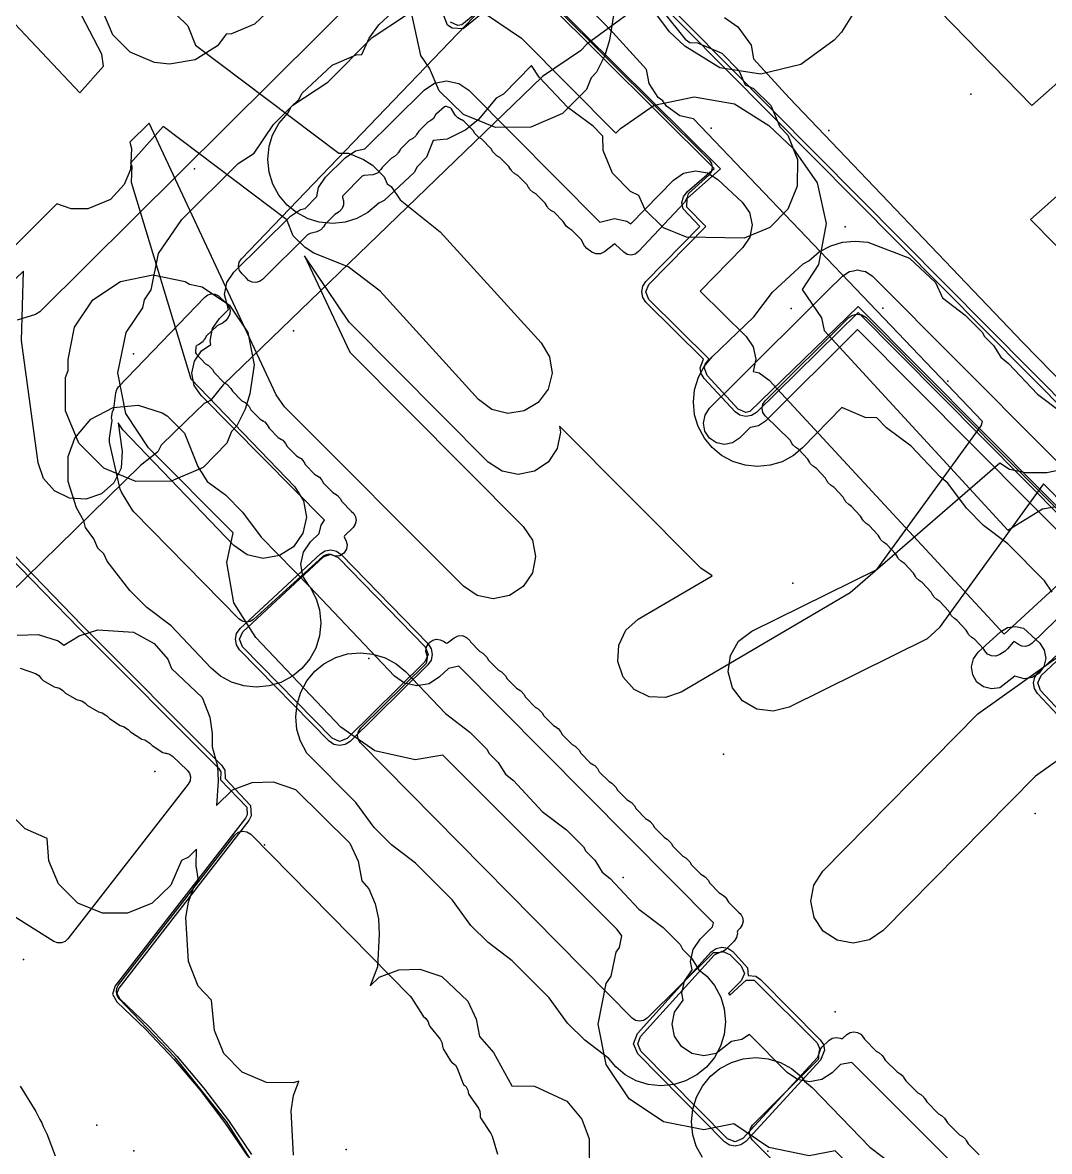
# Model space of a CAD drawing. Header units: metres. Extents: x -2677 to -840, y 169 to 1487.
# Drawn here: x -2001.4 to -1952.8, y 849.7 to 903.1 of the extents above; entities that cross this region are included whole.
import ezdxf

# ---------------------------------------------------------------- set-up
doc = ezdxf.new("R2010")
doc.units = ezdxf.units.M
for name, color, linetype in [('AI_GREENING_EXCLUSIONS', 1, 'Continuous'), ('AI_GREENING_LAWN', 82, 'Continuous'), ('AI_GREENING_REJECTED', 6, 'Continuous')]:
    doc.layers.add(name, color=color, linetype=linetype)

msp = doc.modelspace()

# ---------------------------------------------------------------- linework, layer by layer
at = {"layer": 'AI_GREENING_EXCLUSIONS'}
for points in [[(-2010.254, 912.028), (-1998.689, 899.76), (-1997.564, 901.023), (-1997.657, 901.582), (-1998.6, 903.398)], [(-1961.397, 911.798), (-1974.695, 902.079), (-1975.015, 901.75), (-1976.815, 900.53), (-1991.914, 885.946), (-1992.518, 885.218), (-1992.817, 885.074), (-1993.662, 884.257), (-1994.841, 883.103), (-1995.005, 882.779), (-1995.827, 882.141), (-2009.772, 868.495)], [(-1961.397, 911.798), (-1974.695, 902.079), (-1975.015, 901.75), (-1976.815, 900.53), (-1991.914, 885.946), (-1992.518, 885.218), (-1992.817, 885.074), (-1993.662, 884.257), (-1994.841, 883.103), (-1995.005, 882.779), (-1995.827, 882.141), (-2009.772, 868.495)], [(-1947.668, 875.744), (-1953.123, 881.266), (-1958.057, 874.466), (-1958.629, 873.936), (-1965.153, 870.719), (-1965.907, 870.518), (-1966.68, 870.62), (-1967.356, 871.011), (-1967.83, 871.631), (-1968.031, 872.385), (-1967.928, 873.159), (-1967.537, 873.834), (-1966.918, 874.308), (-1961.003, 877.216), (-1956.066, 884.02), (-1956.002, 884.223), (-1969.668, 898.535), (-1970.311, 898.677), (-1970.951, 899.124), (-1971.115, 899.382), (-1971.35, 899.545), (-1971.772, 900.202), (-1971.89, 900.862), (-1973.491, 902.61), (-1978.865, 908.166)], [(-1972.187, 904.971), (-1931.388, 863.842), (-1902.285, 834.041)], [(-1972.064, 905.129), (-1931.245, 863.982), (-1902.142, 834.181)], [(-1959.253, 904.894), (-1953.679, 899.162), (-1947.099, 904.986)], [(-1971.097, 903.58), (-1970.069, 902.292), (-1969.842, 902.138), (-1969.479, 902.124), (-1968.339, 901.632), (-1967.528, 900.821), (-1967.23, 900.144), (-1966.834, 899.964), (-1966.023, 899.153), (-1965.587, 898.147), (-1965.218, 897.758), (-1964.75, 896.605), (-1964.764, 895.347), (-1965.218, 894.264), (-1966.067, 893.396), (-1967.277, 892.89), (-1970.003, 892.926), (-1971.086, 893.38), (-1971.954, 894.229), (-1972.252, 894.906), (-1972.648, 895.086), (-1973.497, 895.954), (-1973.951, 897.037), (-1973.965, 897.714), (-1974.41, 898.18), (-1975.615, 899.061), (-1976.968, 900.496), (-1977.339, 901.046), (-1978.664, 899.692), (-1979.01, 899.513), (-1979.834, 898.505), (-1980.438, 898.013), (-1981.327, 897.562), (-1981.977, 897.497), (-1982.305, 896.712), (-1982.75, 896.25), (-1982.868, 896.015), (-1984.303, 894.663), (-1984.554, 894.544), (-1985.066, 894.097), (-1985.585, 893.82), (-1986.15, 893.643), (-1986.731, 893.581), (-1987.368, 893.643), (-1987.899, 893.803), (-1988.452, 894.097), (-1988.89, 894.453), (-1989.275, 894.916), (-1989.557, 895.434), (-1989.736, 896.012), (-1989.736, 896.012), (-1989.798, 896.599), (-1989.736, 897.23), (-1989.577, 897.759), (-1989.283, 898.314), (-1988.841, 898.809), (-1988.715, 899.075), (-1988.324, 899.466), (-1988.197, 899.723), (-1986.755, 901.069), (-1985.616, 901.56), (-1985.353, 901.573), (-1985.012, 902.339), (-1984.554, 902.97), (-1983.101, 904.334)], [(-1950.093, 877.798), (-1961.887, 889.654), (-1967.004, 884.684), (-1967.2, 884.649), (-1967.555, 884.809), (-1969.025, 886.395), (-1969.158, 886.745), (-1969.118, 886.932), (-1968.931, 887.17), (-1971.778, 889.994), (-1971.923, 890.345), (-1971.923, 890.345), (-1971.78, 890.696), (-1969.087, 893.443), (-1969.981, 894.349), (-1969.971, 894.755), (-1968.4, 896.165), (-1976.567, 904.272)], [(-1989.874, 903.531), (-1990.427, 902.999), (-1991.511, 902.546), (-1991.771, 902.529), (-1992.173, 901.976), (-1993.237, 901.313), (-1994.445, 901.108), (-1995.162, 901.19), (-1996.313, 901.688), (-1997.123, 902.498), (-1997.621, 903.649)], [(-1979.471, 903.659), (-1980.566, 902.782), (-1981.085, 902.808), (-1981.3, 902.961), (-1981.494, 903.444)], [(-1979.585, 903.824), (-1980.631, 902.971), (-1980.818, 902.945), (-1981.156, 903.099)], [(-1950.149, 877.534), (-1961.885, 889.376), (-1966.697, 884.649), (-1966.93, 884.498), (-1967.204, 884.449), (-1967.475, 884.511), (-1967.701, 884.673), (-1969.172, 886.259), (-1969.313, 886.486), (-1969.358, 886.749), (-1969.201, 887.159), (-1971.92, 889.853), (-1971.92, 889.853), (-1972.07, 890.079), (-1972.123, 890.344), (-1972.072, 890.61), (-1971.923, 890.836), (-1969.372, 893.438), (-1970.165, 894.272), (-1970.219, 894.558), (-1970.152, 894.841), (-1969.975, 895.072), (-1968.693, 896.176), (-1976.661, 904.088)], [(-1994.116, 903.442), (-1993.576, 902.919), (-1993.225, 902.018), (-1986.441, 896.908), (-1985.993, 896.909), (-1985.272, 896.612), (-1984.856, 896.335), (-1984.303, 895.784), (-1984.165, 895.452), (-1983.969, 895.323), (-1983.548, 894.7), (-1981.651, 893.193), (-1976.88, 887.943), (-1976.478, 887.274), (-1976.362, 886.503), (-1976.551, 885.745), (-1977.015, 885.118), (-1977.684, 884.716), (-1978.456, 884.6), (-1979.213, 884.789), (-1979.84, 885.253), (-1984.493, 890.374), (-1985.996, 891.536), (-1987.626, 892.173), (-1988.042, 892.45), (-1988.595, 893.001), (-1988.895, 893.749), (-1994.755, 898.162), (-1996.296, 896.433), (-1996.238, 896.285), (-1996.256, 895.534), (-1993.44, 886.241), (-1988.531, 881.127), (-1988.111, 880.469), (-1987.974, 879.701), (-1988.142, 878.939), (-1988.589, 878.299), (-1989.246, 877.878), (-1990.014, 877.742), (-1990.777, 877.91), (-1991.416, 878.356), (-1996.658, 883.817), (-1996.88, 884.154), (-1996.695, 882.796), (-1996.742, 882.017), (-1997.084, 881.315), (-1997.669, 880.798), (-1998.407, 880.544), (-1999.186, 880.592), (-1999.887, 880.934), (-2000.404, 881.518), (-2000.658, 882.256), (-2001.446, 888.048), (-2001.362, 891.334), (-2004.826, 888.011)], [(-1953.995, 840.71), (-1962.969, 849.731), (-1964.203, 849.493), (-1966.112, 849.884), (-1967.758, 851.006), (-1969.182, 850.724), (-1971.095, 851.105), (-1972.717, 852.19), (-1973.8, 853.812), (-1974.18, 855.726), (-1973.798, 857.639), (-1973.564, 857.99), (-1973.328, 859.123), (-1973.178, 859.346), (-1973.063, 859.907), (-1973.277, 860.193), (-1981.533, 868.447), (-1982.826, 868.215), (-1984.745, 868.64), (-1986.352, 869.772), (-1990.368, 874.003), (-1991.404, 875.639), (-1991.74, 877.546), (-1991.433, 878.955), (-1995.44, 882.976), (-1996.517, 884.603), (-1996.889, 886.518), (-1996.5, 888.43), (-1995.713, 889.595), (-1995.637, 889.966), (-1995.637, 889.966), (-1995.314, 890.444), (-1994.963, 892.154), (-1993.87, 893.77), (-1991.197, 896.412), (-1990.443, 896.909), (-1989.54, 898.254), (-1988.619, 899.172), (-1986.968, 900.258), (-1984.873, 902.375), (-1983.246, 903.452)], [(-1973.431, 903.62), (-1973.638, 902.249), (-1973.864, 901.524), (-1974.257, 900.734), (-1974.509, 900.464), (-1974.736, 899.92), (-1975.859, 898.776), (-1977.368, 898.129), (-1979.029, 898.113), (-1980.551, 898.733), (-1981.695, 899.856), (-1982.157, 900.922), (-1982.56, 901.524), (-1983.021, 903.62)], [(-1979.419, 903.435), (-1977.802, 902.344), (-1973.345, 897.847), (-1973.118, 898.078), (-1971.526, 899.169), (-1969.64, 899.576), (-1967.74, 899.239), (-1966.109, 898.206), (-1964.964, 897.121), (-1963.828, 895.509), (-1963.404, 893.584), (-1963.757, 891.644), (-1964.532, 890.454), (-1963.619, 889.112), (-1963.499, 888.524), (-1954.814, 879.082), (-1953.166, 880.095), (-1951.241, 880.412)], [(-1968.211, 903.327), (-1967.572, 902.879), (-1966.949, 902.007), (-1966.835, 901.36), (-1965.145, 899.518), (-1954.095, 887.946), (-1946.523, 880.206)], [(-1944.361, 902.069), (-1953.744, 893.763), (-1922.375, 861.985)], [(-1950.479, 842.179), (-1962.191, 853.916), (-1962.728, 853.813), (-1963.121, 853.425), (-1963.609, 853.104), (-1964.183, 852.993), (-1964.756, 853.11), (-1965.24, 853.437), (-1967.025, 855.239), (-1967.391, 854.997), (-1967.877, 854.905), (-1968.606, 854.338), (-1969.18, 854.224), (-1969.754, 854.338), (-1970.241, 854.663), (-1970.566, 855.15), (-1970.68, 855.724), (-1970.565, 856.298), (-1970.161, 856.863), (-1970.223, 857.191), (-1970.105, 857.761), (-1969.735, 858.286), (-1969.81, 858.678), (-1969.693, 859.252), (-1969.364, 859.737), (-1968.772, 860.322), (-1968.733, 860.512), (-1980.775, 872.653), (-1981.265, 872.542), (-1981.68, 872.139), (-1982.176, 871.819), (-1982.756, 871.715), (-1983.332, 871.842), (-1983.814, 872.182), (-1987.829, 876.412), (-1988.14, 876.903), (-1988.241, 877.475), (-1988.117, 878.043), (-1987.787, 878.521), (-1987.376, 878.92), (-1987.284, 879.319), (-1987.117, 879.55), (-1992.954, 885.44), (-1992.954, 885.44), (-1993.277, 885.928), (-1993.389, 886.502), (-1993.272, 887.076), (-1992.945, 887.561), (-1992.495, 887.859), (-1992.529, 888.035), (-1992.412, 888.608), (-1992.084, 889.093), (-1991.657, 889.515), (-1991.855, 890.223), (-1991.738, 890.796), (-1991.41, 891.281), (-1988.736, 893.923), (-1988.248, 894.245), (-1988.029, 894.287), (-1987.483, 894.861), (-1987.397, 895.288), (-1987.071, 895.774), (-1986.149, 896.692), (-1985.662, 897.016), (-1985.22, 897.103), (-1982.409, 899.889), (-1981.921, 900.212), (-1981.347, 900.324), (-1980.773, 900.207), (-1980.288, 899.88), (-1974.105, 893.641), (-1973.41, 893.822), (-1972.83, 893.694), (-1972.643, 893.563), (-1970.619, 895.627), (-1970.142, 895.955), (-1969.576, 896.077), (-1969.005, 895.975), (-1968.516, 895.666), (-1967.371, 894.581), (-1967.031, 894.097), (-1966.903, 893.52), (-1967.009, 892.938), (-1967.332, 892.442), (-1969.356, 890.377), (-1967.175, 888.238), (-1966.843, 887.751), (-1966.725, 887.173), (-1966.848, 886.58), (-1966.562, 886.512), (-1966.088, 886.168), (-1954.982, 874.17), (-1952.431, 876.51)], [(-1952.205, 881.943), (-1952.97, 881.79), (-1953.97, 881.79), (-1954.735, 881.943), (-1955.189, 882.246), (-1962.26, 876.116), (-1970.254, 871.417), (-1970.991, 871.161), (-1971.77, 871.206), (-1972.473, 871.546), (-1972.992, 872.128), (-1973.248, 872.865), (-1973.203, 873.644), (-1972.864, 874.347), (-1972.281, 874.866), (-1968.789, 876.918), (-1969.332, 877.283), (-1976.013, 883.991), (-1975.957, 883.71), (-1976.111, 882.945), (-1976.546, 882.297), (-1977.196, 881.864), (-1977.961, 881.714), (-1978.726, 881.867), (-1979.374, 882.302), (-1985.952, 888.907), (-1988.062, 892.055), (-1985.93, 887.494), (-1977.719, 879.25), (-1977.287, 878.6), (-1977.137, 877.835), (-1977.29, 877.07), (-1977.725, 876.422), (-1978.375, 875.99), (-1979.141, 875.839), (-1979.906, 875.993), (-1980.554, 876.428), (-1989.011, 884.919), (-1989.405, 885.484), (-1995.408, 898.325), (-1996.334, 897.432), (-1996.249, 897.127), (-1996.288, 896.141), (-1996.59, 895.418), (-1997.237, 894.719), (-1998.313, 894.271), (-1999.105, 894.271), (-1999.776, 894.509), (-2047.034, 847.119)], [(-1952.719, 876.144), (-1953.067, 876.688), (-1954.807, 878.44), (-1955.959, 879.308), (-1956.77, 880.119), (-1957.646, 881.301), (-1958.011, 881.598), (-1959.386, 883.054), (-1960.538, 883.922), (-1961.005, 884.389), (-1961.55, 884.406), (-1962.66, 884.876), (-1964.51, 882.966), (-1964.947, 882.605), (-1965.485, 882.318), (-1966.046, 882.149), (-1966.644, 882.09), (-1967.233, 882.149), (-1967.81, 882.324), (-1968.345, 882.614), (-1968.795, 882.985), (-1969.156, 883.424), (-1969.453, 883.978), (-1969.621, 884.536), (-1969.679, 885.14), (-1969.621, 885.723), (-1969.442, 886.307), (-1969.164, 886.822), (-1969.164, 886.822), (-1968.789, 887.278), (-1966.813, 889.168), (-1965.936, 890.332), (-1964.493, 891.678), (-1964.215, 891.809), (-1963.723, 892.237), (-1963.181, 892.525), (-1962.624, 892.693), (-1962.023, 892.752), (-1961.421, 892.69), (-1959.451, 891.942), (-1958.227, 890.783), (-1957.9, 890.066), (-1956.83, 889.251), (-1956.02, 888.44), (-1955.914, 888.237), (-1955.485, 887.808), (-1955.143, 887.258), (-1954.772, 886.959), (-1953.41, 885.512), (-1952.251, 884.637)], [(-1950.96, 877.546), (-1961.911, 888.562), (-1966.271, 884.227), (-1966.596, 884.011), (-1966.979, 883.936), (-1966.988, 883.938), (-1967.5, 883.429), (-1967.825, 883.213), (-1968.208, 883.138), (-1968.208, 883.138), (-1968.59, 883.215), (-1968.914, 883.433), (-1969.13, 883.758), (-1969.205, 884.141), (-1969.128, 884.523), (-1968.91, 884.847), (-1967.893, 885.858), (-1967.893, 885.858), (-1963.32, 890.405), (-1963.316, 890.408), (-1962.626, 891.093), (-1962.625, 891.094), (-1962.624, 891.095), (-1962.462, 891.202), (-1962.301, 891.309), (-1962.299, 891.309), (-1962.298, 891.31), (-1962.108, 891.347), (-1961.918, 891.384), (-1961.917, 891.384), (-1961.915, 891.384), (-1961.725, 891.345), (-1961.536, 891.307), (-1961.534, 891.306), (-1961.533, 891.306), (-1961.373, 891.197), (-1961.212, 891.089), (-1961.211, 891.088), (-1961.21, 891.087), (-1948.914, 878.749)], [(-2007.147, 883.069), (-1998.725, 874.438), (-1992.131, 867.832), (-1992.018, 867.658), (-1992.032, 867.274), (-1990.799, 865.978), (-1990.778, 865.627), (-1990.86, 865.468), (-1997.018, 857.535), (-1997.141, 857.147), (-1996.946, 856.782), (-1995.569, 855.476), (-1994.241, 854.07), (-1992.994, 852.596), (-1991.83, 851.058), (-1990.751, 849.458)], [(-2006.84, 883.094), (-1998.583, 874.578), (-1991.989, 867.973), (-1991.831, 867.73), (-1991.813, 867.337), (-1990.616, 866.059), (-1990.587, 865.568), (-1990.702, 865.345), (-1996.848, 857.428), (-1996.939, 857.165), (-1996.797, 856.916), (-1995.424, 855.613), (-1994.089, 854.199), (-1992.835, 852.717), (-1991.664, 851.169), (-1990.58, 849.56)], [(-1947.038, 872.03), (-1953.496, 867.456), (-1960.706, 860.145), (-1961.352, 859.707), (-1962.116, 859.549), (-1962.882, 859.696), (-1963.534, 860.125), (-1963.972, 860.771), (-1964.13, 861.535), (-1963.983, 862.301), (-1963.554, 862.953), (-1956.22, 870.39), (-1949.435, 875.234)], [(-2001.66, 874.121), (-2000.666, 874.148), (-1999.717, 873.848), (-1999.449, 873.638), (-1998.724, 874.079), (-1997.833, 874.375), (-1996.152, 874.259), (-1995.182, 873.724), (-1994.528, 872.975), (-1994.352, 872.539), (-1992.91, 871.173), (-1992.549, 870.244), (-1992.428, 869.474), (-1992.425, 868.838), (-1992.188, 867.925), (-1992.149, 867.208), (-1992.226, 866.055), (-1991.473, 866.801), (-1990.542, 867.152), (-1989.547, 867.178), (-1988.497, 866.826), (-1985.916, 864.285), (-1985.531, 863.429), (-1985.354, 862.498), (-1985.03, 862.125), (-1984.731, 861.416), (-1984.575, 860.697), (-1984.536, 859.98), (-1984.614, 858.435), (-1984.969, 857.543), (-1984.54, 857.948), (-1983.609, 858.298), (-1982.614, 858.325), (-1981.565, 857.973), (-1980.34, 856.814), (-1979.955, 855.958), (-1979.79, 855.135), (-1979.131, 854.387), (-1978.265, 852.814), (-1977.195, 852.787), (-1975.666, 852.078), (-1974.951, 851.233), (-1974.608, 850.299), (-1974.605, 849.192)], [(-1950.562, 868.325), (-1953.402, 871.359), (-1953.546, 871.591), (-1953.591, 871.861), (-1953.528, 872.127), (-1953.369, 872.349), (-1951.306, 874.28)], [(-1950.283, 868.32), (-1953.256, 871.496), (-1953.391, 871.854), (-1953.233, 872.203), (-1951.024, 874.27)], [(-1988.588, 849.533), (-1988.703, 851.623), (-1988.587, 852.35), (-1988.339, 853.035), (-1988.601, 852.944), (-1989.87, 852.96), (-1991.02, 853.458), (-1991.875, 854.335), (-1992.329, 855.419), (-1992.461, 856.864), (-1993.088, 857.513), (-1993.557, 858.678), (-1993.673, 860.767), (-1993.556, 861.494), (-1993.295, 862.218), (-1993.082, 862.511), (-1993.189, 863.203), (-1993.178, 863.995), (-1993.551, 863.621), (-1993.889, 863.463), (-1994.39, 862.296), (-1995.267, 861.441), (-1996.432, 860.971), (-1997.62, 860.971), (-1998.785, 861.441), (-1999.707, 862.363), (-2000.16, 863.447), (-2000.242, 864.506), (-2001.275, 864.955), (-2002.085, 865.765)], [(-1969.254, 849.412), (-1969.541, 849.95), (-1969.708, 850.496), (-1969.77, 851.109), (-1969.711, 851.699), (-1969.535, 852.275), (-1969.254, 852.798), (-1968.875, 853.26), (-1968.423, 853.629), (-1968.423, 853.629), (-1967.882, 853.918), (-1967.324, 854.086), (-1966.72, 854.145), (-1966.136, 854.086), (-1965.553, 853.908), (-1965.037, 853.629), (-1964.582, 853.255), (-1964.424, 853.02), (-1964.053, 852.723), (-1961.327, 849.908), (-1960.163, 849.03)], [(-2001.516, 852.787), (-2000.772, 851.595), (-2000.585, 851.215), (-2000.487, 851.053), (-2000.427, 850.892), (-2000.254, 850.539), (-1999.856, 849.493)]]:
    msp.add_lwpolyline(points, dxfattribs=at)
for points in [[(-1971.953, 904.205), (-1972.414, 906.101), (-1972.113, 908.029), (-1971.098, 909.695), (-1970.754, 910.069), (-1969.179, 911.219), (-1967.283, 911.68), (-1965.355, 911.379), (-1963.683, 910.358), (-1962.952, 909.684), (-1961.808, 908.11), (-1961.351, 906.213), (-1961.656, 904.284), (-1962.673, 902.622), (-1963.021, 902.245), (-1964.595, 901.101), (-1966.492, 900.644), (-1968.419, 900.948), (-1970.083, 901.966), (-1970.809, 902.636), (-1971.953, 904.205)], [(-1993.71, 890.844), (-1993.511, 890.71), (-1992.908, 890.591), (-1991.611, 889.723), (-1990.743, 888.426), (-1990.439, 886.895), (-1990.646, 885.524), (-1990.872, 884.799), (-1991.265, 884.009), (-1991.514, 883.742), (-1991.743, 883.193), (-1992.866, 882.049), (-1994.375, 881.402), (-1996.036, 881.386), (-1997.558, 882.006), (-1998.745, 883.193), (-1999.365, 884.715), (-1999.365, 886.299), (-1999.241, 886.635), (-1999.241, 887.148), (-1998.937, 888.679), (-1998.069, 889.976), (-1996.772, 890.844), (-1995.241, 891.148), (-1993.71, 890.844)], [(-1995.939, 884.99), (-1994.804, 884.634), (-1994.56, 884.484), (-1993.741, 883.661), (-1993.11, 882.096), (-1992.674, 881.383), (-1991.808, 880.745), (-1990.997, 879.935), (-1990.122, 878.743), (-1987.804, 876.389), (-1987.512, 875.838), (-1987.351, 875.306), (-1987.289, 874.678), (-1987.351, 874.087), (-1987.531, 873.508), (-1987.813, 872.991), (-1988.194, 872.532), (-1988.636, 872.172), (-1989.19, 871.878), (-1989.735, 871.716), (-1990.353, 871.657), (-1990.938, 871.719), (-1991.519, 871.9), (-1992.034, 872.181), (-1992.487, 872.558), (-1994.378, 874.55), (-1995.516, 875.416), (-1996.326, 876.227), (-1997.405, 877.622), (-1997.56, 877.963), (-1997.832, 878.235), (-1998.025, 878.676), (-1998.417, 879.203), (-1998.506, 879.518), (-1998.848, 880.131), (-1999.246, 881.374), (-1999.246, 882.562), (-1998.934, 883.424), (-1998.175, 884.333), (-1997.12, 884.886), (-1995.939, 884.99)], [(-1991.137, 873.42), (-1991.288, 873.653), (-1991.337, 873.927), (-1991.276, 874.198), (-1991.114, 874.423), (-1987.311, 877.959), (-1987.082, 878.101), (-1986.817, 878.146), (-1986.554, 878.087), (-1986.332, 877.934), (-1982.223, 873.702), (-1982.076, 873.474), (-1982.026, 873.207), (-1982.081, 872.941), (-1982.234, 872.716), (-1985.908, 869.093), (-1986.137, 868.943), (-1986.405, 868.892), (-1986.673, 868.947), (-1986.899, 869.102), (-1991.137, 873.42)], [(-1990.977, 874.277), (-1987.175, 877.812), (-1986.822, 877.946), (-1986.476, 877.794), (-1982.367, 873.563), (-1982.226, 873.209), (-1982.375, 872.858), (-1986.048, 869.236), (-1986.404, 869.092), (-1986.756, 869.242), (-1990.994, 873.561), (-1991.137, 873.922), (-1990.977, 874.277)], [(-1956.204, 873.311), (-1955.154, 874.27), (-1954.825, 874.471), (-1954.445, 874.531), (-1954.07, 874.444), (-1953.292, 873.734), (-1953.084, 873.404), (-1953.017, 873.02), (-1953.103, 872.639), (-1953.328, 872.32), (-1953.658, 872.112), (-1954.042, 872.045), (-1954.484, 872.174), (-1955.19, 871.633), (-1955.575, 871.574), (-1955.954, 871.667), (-1956.268, 871.899), (-1956.47, 872.233), (-1956.529, 872.618), (-1956.436, 872.997), (-1956.204, 873.311)], [(-1983.738, 872.763), (-1983.289, 872.391), (-1981.398, 870.406), (-1980.249, 869.534), (-1979.438, 868.724), (-1979.332, 868.518), (-1978.905, 868.091), (-1978.562, 867.538), (-1978.19, 867.236), (-1976.827, 865.785), (-1975.677, 864.913), (-1974.867, 864.103), (-1974.76, 863.897), (-1974.333, 863.47), (-1973.991, 862.917), (-1973.619, 862.616), (-1972.256, 861.164), (-1971.106, 860.292), (-1970.296, 859.482), (-1970.189, 859.276), (-1969.762, 858.849), (-1969.42, 858.296), (-1969.048, 857.994), (-1968.686, 857.556), (-1968.386, 856.994), (-1968.221, 856.444), (-1968.162, 855.836), (-1968.224, 855.242), (-1968.398, 854.676), (-1968.686, 854.145), (-1969.065, 853.689), (-1969.509, 853.326), (-1970.055, 853.036), (-1970.593, 852.873), (-1971.222, 852.811), (-1971.811, 852.873), (-1972.38, 853.049), (-1972.907, 853.335), (-1973.35, 853.705), (-1973.671, 854.099), (-1974.814, 854.964), (-1975.624, 855.774), (-1976.5, 856.961), (-1978.242, 858.72), (-1979.385, 859.585), (-1980.195, 860.395), (-1981.071, 861.581), (-1982.813, 863.341), (-1983.956, 864.206), (-1984.767, 865.016), (-1985.643, 866.203), (-1987.959, 868.542), (-1988.257, 869.099), (-1988.424, 869.653), (-1988.483, 870.259), (-1988.42, 870.856), (-1988.246, 871.419), (-1987.959, 871.952), (-1987.582, 872.408), (-1987.148, 872.763), (-1986.587, 873.063), (-1986.037, 873.228), (-1985.425, 873.287), (-1984.834, 873.225), (-1984.258, 873.046), (-1983.738, 872.763)], [(-1972.506, 854.79), (-1972.326, 855.275), (-1968.83, 859.139), (-1968.602, 859.306), (-1968.326, 859.37), (-1968.048, 859.319), (-1967.813, 859.162), (-1967.12, 858.387), (-1967.088, 858.021), (-1966.722, 857.985), (-1966.496, 857.832), (-1963.677, 854.985), (-1963.527, 854.758), (-1963.474, 854.491), (-1963.66, 854.018), (-1967.198, 850.182), (-1967.426, 850.018), (-1967.7, 849.957), (-1967.977, 850.008), (-1968.21, 850.165), (-1972.305, 854.313), (-1972.506, 854.79)], [(-1963.819, 854.845), (-1963.675, 854.508), (-1963.807, 854.154), (-1967.345, 850.318), (-1967.704, 850.157), (-1968.068, 850.305), (-1972.162, 854.454), (-1972.306, 854.794), (-1972.177, 855.141), (-1968.681, 859.005), (-1968.322, 859.17), (-1967.955, 859.022), (-1967.413, 858.474), (-1967.268, 858.12), (-1967.416, 857.767), (-1968.019, 857.17), (-1967.949, 857.098), (-1967.183, 857.803), (-1966.8, 857.801), (-1963.819, 854.845)]]:
    msp.add_lwpolyline(points, close=True, dxfattribs=at)
at = {"layer": 'AI_GREENING_LAWN'}
for points in [[(-1985.162, 904.717), (-2000.579, 889.407), (-2000.783, 889.285), (-2001.651, 889.014)], [(-1976.165, 903.78), (-1968.934, 896.587), (-1968.823, 896.419), (-1968.787, 896.221), (-1968.832, 896.024), (-1968.951, 895.862), (-1969.903, 895.001), (-1969.927, 894.973), (-1969.94, 894.938), (-1969.97, 894.807), (-1970.092, 894.575), (-1972.268, 892.249), (-1972.426, 892.135), (-1972.615, 892.09), (-1972.807, 892.122), (-1972.973, 892.224), (-1973.368, 892.59), (-1973.401, 892.611), (-1973.435, 892.592), (-1973.877, 892.243), (-1974.07, 892.149), (-1974.285, 892.145), (-1974.482, 892.231), (-1974.718, 892.404), (-1974.832, 892.519), (-1974.903, 892.666), (-1974.918, 892.716), (-1974.98, 892.819), (-1975.413, 893.255), (-1975.556, 893.336), (-1975.7, 893.46), (-1975.736, 893.528), (-1975.741, 893.525), (-1975.835, 893.682), (-1976.268, 894.117), (-1976.411, 894.199), (-1976.555, 894.323), (-1976.591, 894.391), (-1976.596, 894.387), (-1976.69, 894.545), (-1977.122, 894.98), (-1977.266, 895.061), (-1977.41, 895.185), (-1977.446, 895.253), (-1977.451, 895.25), (-1977.544, 895.407), (-1977.977, 895.842), (-1978.121, 895.924), (-1978.265, 896.048), (-1978.301, 896.116), (-1978.306, 896.113), (-1978.399, 896.27), (-1978.832, 896.705), (-1978.972, 896.784), (-1979.16, 896.974), (-1979.239, 897.115), (-1979.687, 897.567), (-1979.827, 897.647), (-1980.015, 897.837), (-1980.094, 897.977), (-1980.525, 898.414), (-1980.628, 898.476), (-1980.658, 898.486), (-1980.818, 898.569), (-1980.939, 898.704), (-1981.117, 898.996), (-1981.145, 899.029), (-1981.184, 899.048), (-1981.371, 899.106), (-1981.409, 899.111), (-1981.442, 899.092), (-1981.84, 898.757), (-1981.865, 898.729), (-1981.882, 898.688), (-1981.97, 898.55), (-1982.098, 898.448), (-1982.232, 898.374), (-1982.668, 897.943), (-1982.763, 897.786), (-1982.769, 897.79), (-1982.805, 897.722), (-1982.95, 897.599), (-1983.094, 897.519), (-1983.531, 897.088), (-1983.626, 896.931), (-1983.631, 896.935), (-1983.667, 896.867), (-1983.813, 896.744), (-1983.957, 896.664), (-1984.394, 896.233), (-1984.458, 896.126), (-1984.62, 895.961), (-1984.838, 895.887), (-1985.259, 895.846), (-1985.299, 895.835), (-1985.333, 895.811), (-1986.247, 894.884), (-1986.269, 894.852), (-1986.267, 894.813), (-1986.23, 894.654), (-1986.222, 894.466), (-1986.284, 894.289), (-1986.407, 894.147), (-1986.48, 894.109), (-1986.477, 894.105), (-1986.634, 894.012), (-1987.092, 893.556), (-1987.167, 893.426), (-1987.298, 893.276), (-1987.478, 893.189), (-1987.806, 893.105), (-1987.918, 893.042), (-1990.057, 890.93), (-1990.202, 890.83), (-1990.373, 890.787), (-1990.549, 890.806), (-1990.707, 890.885), (-1990.828, 891.014), (-1990.851, 891.05), (-1991.014, 891.194), (-1991.134, 891.354), (-1991.182, 891.548), (-1991.15, 891.746), (-1991.15, 891.746), (-1991.043, 891.915), (-1979.7, 903.726)], [(-1951.975, 875.383), (-1953.668, 873.722), (-1953.811, 873.624), (-1953.979, 873.58), (-1954.152, 873.597), (-1954.309, 873.672), (-1954.489, 873.801), (-1954.526, 873.818), (-1954.557, 873.791), (-1954.816, 873.467), (-1954.94, 873.357), (-1955.192, 873.197), (-1955.382, 873.126), (-1955.584, 873.136), (-1955.766, 873.225), (-1955.897, 873.38), (-1955.939, 873.455), (-1956.364, 873.912), (-1956.505, 873.998), (-1956.645, 874.127), (-1956.678, 874.196), (-1956.683, 874.193), (-1956.771, 874.353), (-1957.197, 874.81), (-1957.337, 874.897), (-1957.477, 875.025), (-1957.51, 875.094), (-1957.516, 875.091), (-1957.604, 875.251), (-1958.029, 875.708), (-1958.17, 875.795), (-1958.31, 875.923), (-1958.343, 875.993), (-1958.349, 875.99), (-1958.437, 876.15), (-1958.862, 876.607), (-1959.003, 876.693), (-1959.143, 876.822), (-1959.176, 876.891), (-1959.182, 876.888), (-1959.269, 877.048), (-1959.695, 877.505), (-1959.835, 877.591), (-1959.975, 877.72), (-1960.009, 877.789), (-1960.014, 877.786), (-1960.102, 877.946), (-1960.527, 878.403), (-1960.668, 878.49), (-1960.808, 878.618), (-1960.841, 878.688), (-1960.847, 878.684), (-1960.935, 878.845), (-1961.36, 879.301), (-1961.501, 879.388), (-1961.641, 879.517), (-1961.674, 879.586), (-1961.68, 879.583), (-1961.768, 879.743), (-1962.193, 880.2), (-1962.334, 880.286), (-1962.474, 880.415), (-1962.507, 880.484), (-1962.512, 880.481), (-1962.6, 880.641), (-1963.025, 881.098), (-1963.166, 881.185), (-1963.306, 881.313), (-1963.339, 881.382), (-1963.345, 881.379), (-1963.433, 881.539), (-1963.858, 881.996), (-1963.999, 882.083), (-1964.139, 882.211), (-1964.172, 882.281), (-1964.178, 882.277), (-1964.266, 882.438), (-1964.691, 882.895), (-1964.832, 882.981), (-1964.972, 883.11), (-1965, 883.168), (-1965.005, 883.165), (-1965.105, 883.338), (-1966.282, 884.489), (-1966.392, 884.651), (-1966.432, 884.844), (-1966.394, 885.037), (-1966.284, 885.201), (-1962.326, 889.137), (-1962.189, 889.233), (-1962.189, 889.233), (-1962.029, 889.279), (-1961.927, 889.29), (-1961.706, 889.265), (-1961.517, 889.146), (-1950.319, 877.893)], [(-2001.505, 872.557), (-2000.788, 872.298), (-2000.634, 872.209), (-2000.522, 872.072), (-2000.52, 872.069), (-2000.428, 871.976), (-1999.897, 871.673), (-1999.721, 871.625), (-1999.723, 871.618), (-1999.648, 871.602), (-1999.491, 871.495), (-1999.374, 871.378), (-1998.852, 871.08), (-1998.676, 871.031), (-1998.678, 871.024), (-1998.603, 871.008), (-1998.446, 870.901), (-1998.329, 870.784), (-1997.806, 870.485), (-1997.635, 870.436), (-1997.411, 870.301), (-1997.286, 870.171), (-1996.777, 869.849), (-1996.624, 869.803), (-1996.398, 869.659), (-1996.29, 869.54), (-1995.763, 869.205), (-1995.609, 869.159), (-1995.383, 869.015), (-1995.275, 868.896), (-1994.768, 868.573), (-1994.654, 868.535), (-1994.612, 868.532), (-1994.446, 868.49), (-1994.303, 868.394), (-1993.614, 867.735), (-1993.507, 867.586), (-1993.461, 867.41), (-1993.481, 867.228), (-1993.565, 867.066), (-1999.255, 859.754), (-1999.391, 859.633), (-1999.562, 859.569), (-1999.745, 859.57), (-1999.915, 859.637), (-2004.312, 862.39)], [(-1989.692, 847.879), (-1991.754, 851.122), (-1991.77, 851.144), (-1994.164, 854.133), (-1994.178, 854.149), (-1996.826, 856.925), (-1996.923, 857.073), (-1996.963, 857.245), (-1996.941, 857.42), (-1996.859, 857.577), (-1991.361, 864.66), (-1991.199, 864.796), (-1990.996, 864.852), (-1990.787, 864.82), (-1990.61, 864.704), (-1983.072, 857.047), (-1983.072, 857.047), (-1983.006, 856.964), (-1982.455, 856.096), (-1982.335, 855.988), (-1982.219, 855.836), (-1982.187, 855.719), (-1982.18, 855.721), (-1982.163, 855.647), (-1982.144, 855.615), (-1981.65, 855.013), (-1981.565, 854.863), (-1981.536, 854.693), (-1981.536, 854.686), (-1981.503, 854.561), (-1981.168, 853.988), (-1981.077, 853.897), (-1981.066, 853.891), (-1980.934, 853.783), (-1980.846, 853.637), (-1980.563, 852.908), (-1980.545, 852.875), (-1980.489, 852.824), (-1980.492, 852.82), (-1980.421, 852.754), (-1980.344, 852.609), (-1980.328, 852.509), (-1980.323, 852.51), (-1980.312, 852.435), (-1980.296, 852.402), (-1979.845, 851.751), (-1979.776, 851.606), (-1979.757, 851.448), (-1979.759, 851.371), (-1979.755, 851.334), (-1979.74, 851.3), (-1979.254, 850.557), (-1979.194, 850.427), (-1978.938, 849.571)], [(-1953.872, 837.207), (-1966.877, 850.244), (-1966.985, 850.406), (-1967.023, 850.597), (-1966.984, 850.789), (-1966.876, 850.951), (-1963.785, 854.033), (-1963.76, 854.072), (-1963.751, 854.117), (-1963.75, 854.283), (-1963.711, 854.475), (-1963.601, 854.637), (-1963.279, 854.955), (-1963.115, 855.063), (-1962.921, 855.099), (-1962.729, 855.058), (-1962.691, 855.042), (-1962.649, 855.032), (-1962.612, 855.055), (-1962.416, 855.231), (-1962.266, 855.324), (-1962.094, 855.36), (-1961.92, 855.334), (-1961.766, 855.248), (-1961.651, 855.115), (-1961.593, 855.018), (-1961.032, 854.454), (-1961.032, 854.454), (-1960.889, 854.373), (-1960.745, 854.249), (-1960.709, 854.181), (-1960.704, 854.184), (-1960.61, 854.027), (-1960.049, 853.463), (-1959.906, 853.381), (-1959.762, 853.258), (-1959.726, 853.19), (-1959.721, 853.193), (-1959.627, 853.036), (-1959.066, 852.472), (-1958.923, 852.39), (-1958.779, 852.267), (-1958.743, 852.199), (-1958.738, 852.202), (-1958.644, 852.045), (-1958.083, 851.481), (-1957.94, 851.399), (-1957.796, 851.276), (-1957.76, 851.207), (-1957.755, 851.211), (-1957.661, 851.054), (-1957.1, 850.49), (-1956.957, 850.408), (-1956.813, 850.285), (-1956.777, 850.216), (-1956.772, 850.22), (-1956.678, 850.063), (-1956.159, 849.541)]]:
    msp.add_lwpolyline(points, dxfattribs=at)
for points in [[(-1992.287, 890.239), (-1992.127, 890.161), (-1992.004, 890.032), (-1992.003, 890.031), (-1991.754, 889.814), (-1991.639, 889.668), (-1991.585, 889.49), (-1991.6, 889.304), (-1991.682, 889.137), (-1991.788, 888.996), (-1991.916, 888.876), (-1992.078, 888.808), (-1992.083, 888.807), (-1992.199, 888.745), (-1992.7, 888.264), (-1992.802, 888.093), (-1992.807, 888.095), (-1992.856, 888.001), (-1993.025, 887.87), (-1993.158, 887.807), (-1993.19, 887.785), (-1993.201, 887.747), (-1993.228, 887.51), (-1993.223, 887.46), (-1993.196, 887.416), (-1992.75, 886.948), (-1992.607, 886.864), (-1992.423, 886.676), (-1992.345, 886.534), (-1991.874, 886.057), (-1991.734, 885.976), (-1991.545, 885.786), (-1991.467, 885.646), (-1991.03, 885.203), (-1990.874, 885.109), (-1990.877, 885.103), (-1990.809, 885.067), (-1990.687, 884.922), (-1990.606, 884.777), (-1990.169, 884.335), (-1990.013, 884.24), (-1990.016, 884.234), (-1989.948, 884.198), (-1989.826, 884.053), (-1989.745, 883.909), (-1989.308, 883.466), (-1989.152, 883.371), (-1989.155, 883.366), (-1989.087, 883.33), (-1988.965, 883.184), (-1988.884, 883.04), (-1988.447, 882.597), (-1988.291, 882.503), (-1988.294, 882.497), (-1988.226, 882.461), (-1988.104, 882.316), (-1988.023, 882.171), (-1987.586, 881.729), (-1987.43, 881.634), (-1987.433, 881.628), (-1987.365, 881.592), (-1987.243, 881.447), (-1987.162, 881.303), (-1986.725, 880.86), (-1986.569, 880.765), (-1986.572, 880.76), (-1986.504, 880.724), (-1986.382, 880.578), (-1986.301, 880.434), (-1985.858, 879.986), (-1985.732, 879.874), (-1985.648, 879.715), (-1985.626, 879.537), (-1985.668, 879.362), (-1985.769, 879.214), (-1986.172, 878.806), (-1986.197, 878.765), (-1986.182, 878.719), (-1986.118, 878.611), (-1986.05, 878.397), (-1986.082, 878.174), (-1986.209, 877.988), (-1986.219, 877.98), (-1986.4, 877.873), (-1986.609, 877.85), (-1986.809, 877.916), (-1986.846, 877.937), (-1986.898, 877.941), (-1987.049, 877.919), (-1987.177, 877.858), (-1990.479, 874.864), (-1990.642, 874.765), (-1990.83, 874.734), (-1991.015, 874.776), (-1991.172, 874.884), (-1996.136, 879.94), (-1996.206, 880.03), (-1996.72, 880.873), (-1996.781, 881.023), (-1997.284, 883.245), (-1997.291, 883.43), (-1997.165, 884.263), (-1997.186, 884.411), (-1997.149, 884.68), (-1997.087, 884.821), (-1996.99, 885.581), (-1996.945, 885.733), (-1996.855, 885.864), (-1992.782, 890.104), (-1992.638, 890.209), (-1992.465, 890.256), (-1992.287, 890.239)], [(-1981.347, 873.731), (-1981.304, 873.752), (-1980.996, 873.995), (-1980.806, 874.088), (-1980.595, 874.095), (-1980.4, 874.013), (-1980.256, 873.858), (-1980.219, 873.796), (-1979.769, 873.345), (-1979.63, 873.265), (-1979.441, 873.075), (-1979.363, 872.935), (-1978.897, 872.466), (-1978.758, 872.386), (-1978.569, 872.196), (-1978.491, 872.056), (-1978.043, 871.602), (-1977.886, 871.508), (-1977.89, 871.502), (-1977.822, 871.466), (-1977.7, 871.321), (-1977.619, 871.177), (-1977.153, 870.707), (-1977.014, 870.628), (-1976.825, 870.437), (-1976.747, 870.297), (-1976.299, 869.844), (-1976.142, 869.749), (-1976.146, 869.744), (-1976.078, 869.708), (-1975.956, 869.563), (-1975.875, 869.418), (-1975.409, 868.949), (-1975.27, 868.869), (-1975.081, 868.679), (-1975.003, 868.539), (-1974.555, 868.086), (-1974.398, 867.991), (-1974.402, 867.986), (-1974.334, 867.95), (-1974.212, 867.805), (-1974.131, 867.66), (-1973.665, 867.191), (-1973.526, 867.111), (-1973.337, 866.921), (-1973.259, 866.781), (-1972.811, 866.327), (-1972.654, 866.233), (-1972.658, 866.227), (-1972.59, 866.191), (-1972.467, 866.046), (-1972.387, 865.902), (-1971.939, 865.448), (-1971.782, 865.354), (-1971.786, 865.348), (-1971.718, 865.312), (-1971.596, 865.167), (-1971.515, 865.022), (-1971.049, 864.553), (-1970.91, 864.474), (-1970.721, 864.284), (-1970.642, 864.143), (-1970.177, 863.674), (-1970.038, 863.595), (-1969.849, 863.404), (-1969.771, 863.264), (-1969.323, 862.811), (-1969.166, 862.716), (-1969.17, 862.711), (-1969.102, 862.675), (-1968.979, 862.529), (-1968.899, 862.385), (-1968.451, 861.932), (-1968.294, 861.837), (-1968.296, 861.835), (-1968.246, 861.81), (-1968.131, 861.694), (-1968.106, 861.644), (-1968.104, 861.645), (-1968.011, 861.488), (-1967.534, 861.01), (-1967.438, 860.929), (-1967.35, 860.77), (-1967.325, 860.59), (-1967.365, 860.414), (-1967.466, 860.263), (-1967.568, 860.157), (-1967.594, 860.116), (-1967.601, 860.068), (-1967.599, 860.031), (-1967.632, 859.823), (-1967.747, 859.648), (-1968.16, 859.24), (-1968.323, 859.132), (-1968.515, 859.096), (-1968.683, 859.097), (-1968.728, 859.088), (-1968.767, 859.062), (-1971.866, 856.004), (-1972.029, 855.897), (-1972.22, 855.86), (-1972.411, 855.899), (-1972.573, 856.009), (-1985.413, 869.02), (-1985.521, 869.183), (-1985.558, 869.374), (-1985.518, 869.565), (-1985.409, 869.727), (-1982.316, 872.781), (-1982.293, 872.812), (-1982.282, 872.848), (-1982.249, 873.06), (-1982.252, 873.11), (-1982.269, 873.142), (-1982.329, 873.347), (-1982.298, 873.559), (-1982.181, 873.738), (-1982.14, 873.778), (-1981.997, 873.876), (-1981.828, 873.92), (-1981.655, 873.902), (-1981.498, 873.827), (-1981.39, 873.75), (-1981.347, 873.731)]]:
    msp.add_lwpolyline(points, close=True, dxfattribs=at)
at = {"layer": 'AI_GREENING_REJECTED'}
for p in [(-1956.56, 899.7), (-1968.83, 898.09), (-1963.27, 897.98), (-1993.27, 896.16), (-1962.5, 893.42), (-1965.06, 889.56), (-1960.72, 889.57), (-1988.59, 888.5), (-1996.16, 887.41), (-1957.65, 886.12), (-1964.97, 876.58), (-1985.03, 873.02), (-1968.25, 868.49), (-1995.15, 867.67), (-1953.52, 865.69), (-1989.96, 864.2), (-1973, 862.66), (-2001.35, 858.78), (-1962.98, 856.31), (-1997.89, 850.95), (-1996.13, 849.73), (-1986.09, 849.79), (-1966.15, 849.72)]:
    msp.add_point(p, dxfattribs=at)

doc.saveas('drawing.dxf')
